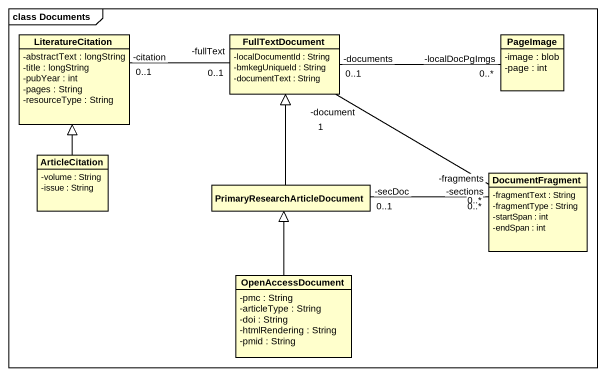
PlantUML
@startuml
mainframe class Documents
hide circle
hide empty members
skinparam classAttributeIconSize 0
class LiteratureCitation {
  -abstractText : longString
  -title : longString
  -pubYear : int
  -pages : String
  -resourceType : String
}
class FullTextDocument {
  -localDocumentId : String
  -bmkegUniqueId : String
  -documentText : String
}
class PageImage {
  -image : blob
  -page : int
}
class ArticleCitation {
  -volume : String
  -issue : String
}
class "PrimaryResearchArticleDocument" as PrimaryResearchArticleDocume
class DocumentFragment {
  -fragmentText : String
  -fragmentType : String
  -startSpan : int
  -endSpan : int
}
class OpenAccessDocument {
  -pmc : String
  -articleType : String
  -doi : String
  -htmlRendering : String
  -pmid : String
}
LiteratureCitation "-citation\n0..1" -right- "-fullText\n0..1" FullTextDocument
PageImage "-localDocPgImgs\n0..*" -left- "-documents\n0..1" FullTextDocument
ArticleCitation -up-|> LiteratureCitation
PrimaryResearchArticleDocume -up-|> FullTextDocument
DocumentFragment "-fragments\n0..*" -left- "-document\n1" FullTextDocument
DocumentFragment "-sections\n0..*" -left- "-secDoc\n0..1" PrimaryResearchArticleDocume
OpenAccessDocument -up-|> PrimaryResearchArticleDocume
@enduml
